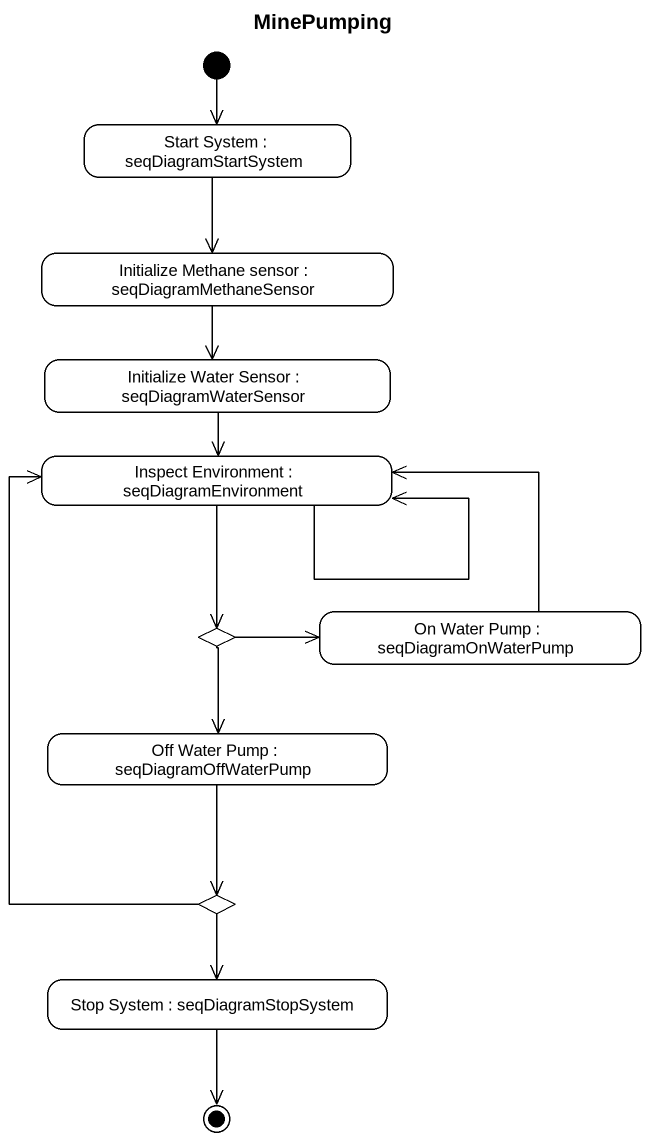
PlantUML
@startuml
title MinePumping
hide empty description
state "Start System : seqDiagramStartSystem" as Start_System
state "Initialize Methane sensor : seqDiagramMethaneSensor" as Initialize_Methane_sensor
state "Initialize Water Sensor : seqDiagramWaterSensor" as Initialize_Water_Sensor
state "Inspect Environment : seqDiagramEnvironment" as Inspect_Environment
state choice1 <<choice>>
state "On Water Pump : seqDiagramOnWaterPump" as On_Water_Pump
state "Off Water Pump : seqDiagramOffWaterPump" as Off_Water_Pump
state choice2 <<choice>>
state "Stop System : seqDiagramStopSystem" as Stop_System
[*] --> Start_System
Start_System --> Initialize_Methane_sensor
Initialize_Methane_sensor --> Initialize_Water_Sensor
Initialize_Water_Sensor --> Inspect_Environment
Inspect_Environment --> Inspect_Environment
Inspect_Environment --> choice1
choice1 -right-> On_Water_Pump
choice1 --> Off_Water_Pump
On_Water_Pump -left-> Inspect_Environment
Off_Water_Pump --> choice2
choice2 -up-> Inspect_Environment
choice2 --> Stop_System
Stop_System --> [*]
@enduml
